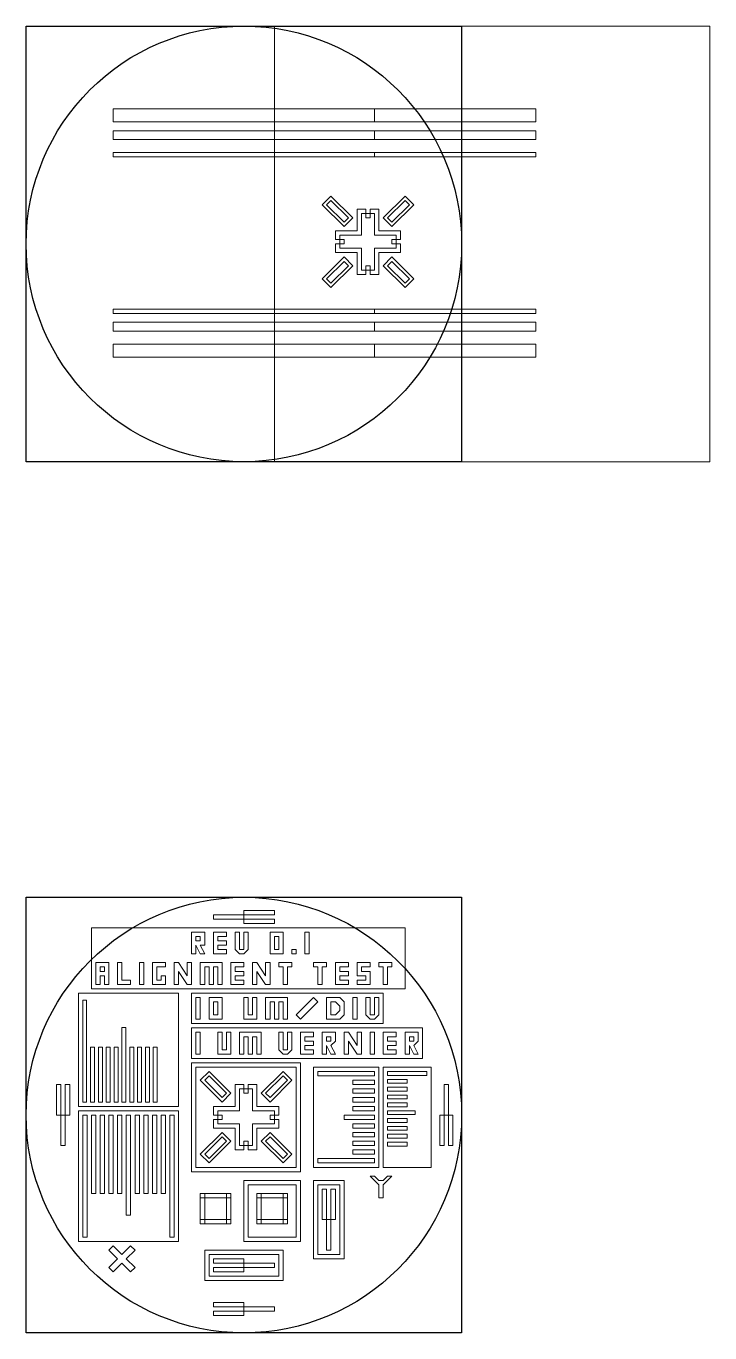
# Model space of a CAD drawing. Extents: x 0 to 3635, y 0 to 3500.
# Drawn here: x 0 to 785, y 2000 to 3500 of the extents above; entities that cross this region are included whole.
import ezdxf

# ---------------------------------------------------------------- set-up
doc = ezdxf.new("R2010")
doc.units = 13
doc.layers.get('0').update_dxf_attribs({"linetype": 'CONTINUOUS'})
doc.layers.add('Vernier 1', color=1, linetype='CONTINUOUS', lineweight=0)
doc.layers.add('Vernier 2', color=3, linetype='CONTINUOUS', lineweight=0)

msp = doc.modelspace()

# ---------------------------------------------------------------- linework, layer by layer
for p, q in [((0, 3500), (500, 3500)), ((0, 3000), (0, 3500)), ((500, 3500), (500, 3000)), ((500, 3000), (0, 3000)), ((0, 2500), (500, 2500)), ((0, 2000), (0, 2500)), ((500, 2500), (500, 2000)), ((500, 2000), (0, 2000))]:
    msp.add_line(p, q)
for centre in [(250, 3250), (250, 2250)]:
    msp.add_circle(centre, 250)
at = {"layer": 'Vernier 1'}
for p, q in [((0, 3500), (500, 3500)), ((0, 3000), (0, 3500)), ((500, 3500), (500, 3000)), ((400, 3405), (100, 3405)), ((100, 3405), (100, 3390)), ((400, 3390), (400, 3405)), ((100, 3390), (400, 3390)), ((400, 3380), (100, 3380)), ((100, 3380), (100, 3370)), ((400, 3370), (400, 3380)), ((100, 3370), (400, 3370)), ((400, 3355), (100, 3355)), ((100, 3355), (100, 3350)), ((100, 3350), (400, 3350)), ((400, 3350), (400, 3355)), ((350, 3300), (345, 3295)), ((370, 3280), (350, 3300)), ((435, 3300), (415, 3280)), ((440, 3295), (435, 3300)), ((345, 3295), (365, 3275)), ((385, 3260), (385, 3285)), ((385, 3285), (390, 3285)), ((390, 3285), (390, 3280)), ((395, 3280), (395, 3285)), ((395, 3285), (400, 3285)), ((400, 3285), (400, 3260)), ((420, 3275), (440, 3295)), ((365, 3275), (370, 3280)), ((390, 3280), (395, 3280)), ((415, 3280), (420, 3275)), ((360, 3260), (385, 3260)), ((360, 3255), (360, 3260)), ((365, 3255), (360, 3255)), ((365, 3250), (365, 3255)), ((400, 3260), (425, 3260)), ((425, 3255), (420, 3255)), ((420, 3255), (420, 3250)), ((425, 3260), (425, 3255)), ((360, 3245), (360, 3250)), ((360, 3250), (365, 3250)), ((385, 3245), (360, 3245)), ((385, 3220), (385, 3245)), ((425, 3245), (400, 3245)), ((400, 3245), (400, 3220)), ((420, 3250), (425, 3250)), ((425, 3250), (425, 3245)), ((345, 3210), (365, 3230)), ((370, 3225), (350, 3205)), ((365, 3230), (370, 3225)), ((395, 3225), (390, 3225)), ((390, 3225), (390, 3220)), ((395, 3220), (395, 3225)), ((420, 3230), (415, 3225)), ((415, 3225), (435, 3205)), ((440, 3210), (420, 3230)), ((350, 3205), (345, 3210)), ((390, 3220), (385, 3220)), ((400, 3220), (395, 3220)), ((435, 3205), (440, 3210)), ((100, 3175), (400, 3175)), ((100, 3170), (100, 3175)), ((400, 3170), (100, 3170)), ((400, 3175), (400, 3170)), ((400, 3160), (100, 3160)), ((100, 3160), (100, 3150)), ((100, 3150), (400, 3150)), ((400, 3150), (400, 3160)), ((100, 3135), (400, 3135)), ((100, 3120), (100, 3135)), ((400, 3135), (400, 3120)), ((400, 3120), (100, 3120)), ((500, 3000), (0, 3000)), ((250, 2485), (285, 2485)), ((250, 2480), (250, 2485)), ((285, 2480), (250, 2480)), ((250, 2475), (285, 2475)), ((250, 2470), (250, 2475)), ((285, 2485), (285, 2480)), ((285, 2475), (285, 2470)), ((285, 2470), (250, 2470)), ((60, 2390), (175, 2390)), ((60, 2260), (60, 2390)), ((175, 2390), (175, 2260)), ((190, 2390), (410, 2390)), ((190, 2355), (190, 2390)), ((200, 2385), (195, 2385)), ((195, 2385), (195, 2360)), ((200, 2360), (200, 2385)), ((225, 2385), (210, 2385)), ((210, 2385), (210, 2360)), ((225, 2360), (225, 2385)), ((250, 2385), (255, 2385)), ((250, 2385), (250, 2360)), ((255, 2385), (255, 2365)), ((265, 2385), (260, 2385)), ((260, 2365), (260, 2385)), ((265, 2360), (265, 2385)), ((275, 2385), (300, 2385)), ((275, 2360), (275, 2385)), ((300, 2385), (300, 2360)), ((310, 2365), (330, 2385)), ((330, 2385), (335, 2380)), ((345, 2385), (360, 2385)), ((345, 2360), (345, 2385)), ((360, 2385), (365, 2380)), ((380, 2385), (375, 2385)), ((375, 2385), (375, 2360)), ((380, 2360), (380, 2385)), ((395, 2385), (390, 2385)), ((390, 2385), (390, 2365)), ((395, 2365), (395, 2385)), ((405, 2385), (400, 2385)), ((400, 2385), (400, 2365)), ((405, 2365), (405, 2385)), ((410, 2390), (410, 2355)), ((220, 2380), (215, 2380)), ((215, 2380), (215, 2365)), ((220, 2365), (220, 2380)), ((280, 2380), (285, 2380)), ((280, 2380), (280, 2360)), ((285, 2360), (285, 2380)), ((290, 2380), (295, 2380)), ((290, 2380), (290, 2360)), ((295, 2380), (295, 2360)), ((335, 2380), (315, 2360)), ((350, 2380), (355, 2380)), ((350, 2365), (350, 2380)), ((355, 2380), (360, 2375)), ((360, 2370), (355, 2365)), ((360, 2375), (360, 2370)), ((365, 2380), (365, 2365)), ((410, 2355), (190, 2355)), ((195, 2360), (200, 2360)), ((210, 2360), (225, 2360)), ((215, 2365), (220, 2365)), ((250, 2360), (265, 2360)), ((255, 2365), (260, 2365)), ((280, 2360), (275, 2360)), ((290, 2360), (285, 2360)), ((300, 2360), (295, 2360)), ((315, 2360), (310, 2365)), ((360, 2360), (345, 2360)), ((355, 2365), (350, 2365)), ((365, 2365), (360, 2360)), ((375, 2360), (380, 2360)), ((390, 2365), (395, 2360)), ((400, 2365), (395, 2365)), ((395, 2360), (400, 2360)), ((400, 2360), (405, 2365)), ((190, 2310), (315, 2310)), ((190, 2185), (190, 2310)), ((315, 2310), (315, 2185)), ((210, 2295), (205, 2290)), ((230, 2275), (210, 2295)), ((295, 2295), (275, 2275)), ((300, 2290), (295, 2295)), ((335, 2300), (400, 2300)), ((335, 2295), (335, 2300)), ((400, 2295), (335, 2295)), ((400, 2300), (400, 2295)), ((410, 2190), (410, 2305)), ((410, 2305), (465, 2305)), ((465, 2305), (465, 2190)), ((40, 2285), (35, 2285)), ((35, 2285), (35, 2250)), ((40, 2250), (40, 2285)), ((45, 2285), (50, 2285)), ((45, 2250), (45, 2285)), ((50, 2285), (50, 2250)), ((205, 2290), (225, 2270)), ((245, 2255), (245, 2280)), ((245, 2280), (250, 2280)), ((250, 2280), (250, 2275)), ((255, 2275), (255, 2280)), ((255, 2280), (260, 2280)), ((260, 2280), (260, 2255)), ((280, 2270), (300, 2290)), ((400, 2290), (375, 2290)), ((375, 2290), (375, 2285)), ((375, 2285), (400, 2285)), ((400, 2280), (375, 2280)), ((375, 2280), (375, 2275)), ((400, 2285), (400, 2290)), ((400, 2275), (400, 2280)), ((225, 2270), (230, 2275)), ((250, 2275), (255, 2275)), ((275, 2275), (280, 2270)), ((375, 2275), (400, 2275)), ((400, 2270), (375, 2270)), ((375, 2270), (375, 2265)), ((375, 2265), (400, 2265)), ((400, 2265), (400, 2270)), ((35, 2250), (40, 2250)), ((50, 2250), (45, 2250)), ((175, 2260), (60, 2260)), ((65, 2250), (70, 2250)), ((65, 2110), (65, 2250)), ((70, 2250), (70, 2110)), ((75, 2250), (80, 2250)), ((75, 2160), (75, 2250)), ((80, 2250), (80, 2160)), ((85, 2250), (90, 2250)), ((85, 2160), (85, 2250)), ((90, 2250), (90, 2160)), ((95, 2250), (95, 2250)), ((95, 2250), (95, 2250)), ((95, 2250), (95, 2250)), ((95, 2250), (95, 2250)), ((95, 2250), (100, 2250)), ((95, 2160), (95, 2250)), ((100, 2250), (100, 2160)), ((105, 2250), (110, 2250)), ((105, 2160), (105, 2250)), ((110, 2250), (110, 2160)), ((115, 2250), (120, 2250)), ((115, 2135), (115, 2250)), ((120, 2250), (120, 2135)), ((125, 2250), (130, 2250)), ((125, 2160), (125, 2250)), ((130, 2250), (130, 2160)), ((135, 2250), (140, 2250)), ((135, 2160), (135, 2250)), ((140, 2250), (140, 2160)), ((145, 2250), (150, 2250)), ((145, 2160), (145, 2250)), ((150, 2250), (150, 2160)), ((155, 2250), (160, 2250)), ((155, 2160), (155, 2250)), ((160, 2250), (160, 2160)), ((165, 2250), (170, 2250)), ((165, 2110), (165, 2250)), ((170, 2250), (170, 2110)), ((220, 2255), (245, 2255)), ((220, 2250), (220, 2255)), ((225, 2250), (220, 2250)), ((225, 2245), (225, 2250)), ((260, 2255), (285, 2255)), ((285, 2250), (280, 2250)), ((280, 2250), (280, 2245)), ((285, 2255), (285, 2250)), ((400, 2250), (365, 2250)), ((365, 2250), (365, 2245)), ((400, 2260), (375, 2260)), ((375, 2260), (375, 2255)), ((375, 2255), (400, 2255)), ((400, 2255), (400, 2260)), ((400, 2245), (400, 2250)), ((475, 2250), (480, 2250)), ((475, 2215), (475, 2250)), ((480, 2250), (480, 2215)), ((485, 2250), (490, 2250)), ((485, 2215), (485, 2250)), ((490, 2250), (490, 2215)), ((220, 2240), (220, 2245)), ((220, 2245), (225, 2245)), ((245, 2240), (220, 2240)), ((245, 2215), (245, 2240)), ((285, 2240), (260, 2240)), ((260, 2240), (260, 2215)), ((280, 2245), (285, 2245)), ((285, 2245), (285, 2240)), ((365, 2245), (400, 2245)), ((400, 2240), (375, 2240)), ((375, 2240), (375, 2235)), ((375, 2235), (400, 2235)), ((400, 2235), (400, 2240)), ((205, 2205), (225, 2225)), ((230, 2220), (210, 2200)), ((225, 2225), (230, 2220)), ((255, 2220), (250, 2220)), ((250, 2220), (250, 2215)), ((255, 2215), (255, 2220)), ((280, 2225), (275, 2220)), ((275, 2220), (295, 2200)), ((300, 2205), (280, 2225)), ((400, 2230), (375, 2230)), ((375, 2230), (375, 2225)), ((375, 2225), (400, 2225)), ((400, 2220), (375, 2220)), ((375, 2220), (375, 2215)), ((400, 2225), (400, 2230)), ((400, 2215), (400, 2220)), ((210, 2200), (205, 2205)), ((250, 2215), (245, 2215)), ((260, 2215), (255, 2215)), ((295, 2200), (300, 2205)), ((375, 2215), (400, 2215)), ((400, 2210), (375, 2210)), ((375, 2210), (375, 2205)), ((375, 2205), (400, 2205)), ((400, 2205), (400, 2210)), ((480, 2215), (475, 2215)), ((490, 2215), (485, 2215)), ((400, 2200), (335, 2200)), ((335, 2200), (335, 2195)), ((335, 2195), (400, 2195)), ((400, 2195), (400, 2200)), ((465, 2190), (410, 2190)), ((315, 2185), (190, 2185)), ((330, 2175), (365, 2175)), ((330, 2085), (330, 2175)), ((365, 2175), (365, 2085)), ((395, 2180), (405, 2170)), ((400, 2180), (395, 2180)), ((405, 2175), (400, 2180)), ((410, 2175), (405, 2175)), ((410, 2170), (420, 2180)), ((415, 2180), (410, 2175)), ((420, 2180), (415, 2180)), ((80, 2160), (75, 2160)), ((90, 2160), (85, 2160)), ((100, 2160), (95, 2160)), ((110, 2160), (105, 2160)), ((130, 2160), (125, 2160)), ((140, 2160), (135, 2160)), ((150, 2160), (145, 2160)), ((160, 2160), (155, 2160)), ((200, 2155), (200, 2160)), ((200, 2160), (235, 2160)), ((235, 2160), (235, 2155)), ((340, 2165), (345, 2165)), ((340, 2130), (340, 2165)), ((345, 2165), (345, 2130)), ((350, 2165), (355, 2165)), ((350, 2130), (350, 2165)), ((355, 2165), (355, 2130)), ((405, 2170), (405, 2155)), ((410, 2155), (410, 2170)), ((235, 2155), (200, 2155)), ((405, 2155), (410, 2155)), ((120, 2135), (115, 2135)), ((200, 2130), (235, 2130)), ((200, 2125), (200, 2130)), ((235, 2130), (235, 2125)), ((265, 2130), (300, 2130)), ((265, 2125), (265, 2130)), ((300, 2130), (300, 2125)), ((345, 2130), (340, 2130)), ((355, 2130), (350, 2130)), ((235, 2125), (200, 2125)), ((300, 2125), (265, 2125)), ((70, 2110), (65, 2110)), ((95, 2095), (100, 2100)), ((100, 2100), (110, 2090)), ((110, 2090), (120, 2100)), ((120, 2100), (125, 2095)), ((170, 2110), (165, 2110)), ((105, 2085), (95, 2095)), ((95, 2075), (105, 2085)), ((125, 2095), (115, 2085)), ((115, 2085), (125, 2075)), ((205, 2095), (295, 2095)), ((205, 2060), (205, 2095)), ((215, 2085), (250, 2085)), ((215, 2080), (215, 2085)), ((250, 2085), (250, 2080)), ((295, 2095), (295, 2060)), ((365, 2085), (330, 2085)), ((100, 2070), (95, 2075)), ((110, 2080), (100, 2070)), ((120, 2070), (110, 2080)), ((125, 2075), (120, 2070)), ((250, 2080), (215, 2080)), ((215, 2075), (250, 2075)), ((215, 2070), (215, 2075)), ((250, 2070), (215, 2070)), ((250, 2075), (250, 2070)), ((295, 2060), (205, 2060)), ((215, 2035), (250, 2035)), ((215, 2030), (215, 2035)), ((250, 2030), (215, 2030)), ((215, 2020), (215, 2025)), ((215, 2025), (250, 2025)), ((250, 2035), (250, 2030)), ((250, 2025), (250, 2020)), ((250, 2020), (215, 2020))]:
    msp.add_line(p, q, dxfattribs=at)
at = {"layer": 'Vernier 1', "color": 1}
for p, q in [((255, 2170), (310, 2170)), ((255, 2110), (255, 2170)), ((265, 2160), (300, 2160)), ((265, 2155), (265, 2160)), ((300, 2160), (300, 2155)), ((310, 2170), (310, 2110)), ((300, 2155), (265, 2155)), ((310, 2110), (255, 2110))]:
    msp.add_line(p, q, dxfattribs=at)
at = {"layer": 'Vernier 2'}
for p, q in [((285, 3500), (785, 3500)), ((285, 3000), (285, 3500)), ((785, 3500), (785, 3000)), ((400, 3405), (585, 3405)), ((400, 3390), (400, 3405)), ((585, 3405), (585, 3390)), ((585, 3390), (400, 3390)), ((400, 3380), (585, 3380)), ((400, 3370), (400, 3380)), ((585, 3380), (585, 3370)), ((585, 3370), (400, 3370)), ((400, 3355), (585, 3355)), ((400, 3350), (400, 3355)), ((585, 3350), (400, 3350)), ((585, 3355), (585, 3350)), ((340, 3295), (350, 3305)), ((350, 3305), (375, 3280)), ((435, 3305), (410, 3280)), ((445, 3295), (435, 3305)), ((365, 3270), (340, 3295)), ((380, 3265), (380, 3290)), ((380, 3290), (390, 3290)), ((390, 3290), (390, 3285)), ((390, 3285), (395, 3285)), ((395, 3285), (395, 3290)), ((395, 3290), (405, 3290)), ((405, 3290), (405, 3265)), ((420, 3270), (445, 3295)), ((375, 3280), (365, 3270)), ((410, 3280), (420, 3270)), ((355, 3265), (380, 3265)), ((355, 3265), (355, 3255)), ((355, 3255), (360, 3255)), ((360, 3255), (360, 3250)), ((405, 3265), (430, 3265)), ((425, 3250), (425, 3255)), ((425, 3255), (430, 3255)), ((430, 3255), (430, 3265)), ((360, 3250), (355, 3250)), ((355, 3250), (355, 3240)), ((380, 3240), (355, 3240)), ((380, 3215), (380, 3240)), ((430, 3240), (405, 3240)), ((405, 3240), (405, 3215)), ((430, 3250), (425, 3250)), ((430, 3240), (430, 3250)), ((340, 3210), (365, 3235)), ((375, 3225), (350, 3200)), ((365, 3235), (375, 3225)), ((420, 3235), (410, 3225)), ((410, 3225), (435, 3200)), ((445, 3210), (420, 3235)), ((350, 3200), (340, 3210)), ((380, 3215), (390, 3215)), ((390, 3215), (390, 3220)), ((390, 3220), (395, 3220)), ((395, 3220), (395, 3215)), ((395, 3215), (405, 3215)), ((435, 3200), (445, 3210)), ((400, 3175), (585, 3175)), ((400, 3170), (400, 3175)), ((585, 3170), (400, 3170)), ((585, 3175), (585, 3170)), ((585, 3160), (400, 3160)), ((400, 3160), (400, 3150)), ((400, 3150), (585, 3150)), ((585, 3150), (585, 3160)), ((400, 3135), (585, 3135)), ((400, 3120), (400, 3135)), ((585, 3135), (585, 3120)), ((585, 3120), (400, 3120)), ((785, 3000), (285, 3000)), ((250, 2480), (215, 2480)), ((215, 2480), (215, 2475)), ((215, 2475), (250, 2475)), ((250, 2475), (250, 2480)), ((75, 2395), (75, 2465)), ((75, 2465), (435, 2465)), ((190, 2435), (190, 2460)), ((190, 2460), (205, 2460)), ((205, 2460), (205, 2445)), ((215, 2460), (215, 2435)), ((230, 2460), (215, 2460)), ((230, 2455), (230, 2460)), ((240, 2460), (240, 2440)), ((245, 2460), (240, 2460)), ((245, 2440), (245, 2460)), ((255, 2460), (250, 2460)), ((250, 2460), (250, 2440)), ((255, 2440), (255, 2460)), ((280, 2460), (280, 2435)), ((295, 2460), (280, 2460)), ((295, 2435), (295, 2460)), ((325, 2460), (320, 2460)), ((320, 2460), (320, 2435)), ((325, 2435), (325, 2460)), ((435, 2465), (435, 2395)), ((200, 2455), (195, 2455)), ((195, 2455), (195, 2450)), ((195, 2450), (200, 2450)), ((200, 2435), (195, 2445)), ((195, 2445), (195, 2435)), ((200, 2450), (200, 2455)), ((205, 2445), (200, 2445)), ((200, 2445), (205, 2435)), ((220, 2450), (220, 2455)), ((220, 2455), (230, 2455)), ((230, 2450), (220, 2450)), ((220, 2440), (220, 2445)), ((220, 2445), (230, 2445)), ((230, 2445), (230, 2450)), ((285, 2455), (285, 2440)), ((290, 2455), (285, 2455)), ((290, 2440), (290, 2455)), ((195, 2435), (190, 2435)), ((205, 2435), (200, 2435)), ((215, 2435), (230, 2435)), ((230, 2440), (220, 2440)), ((230, 2435), (230, 2440)), ((240, 2440), (245, 2435)), ((250, 2440), (245, 2440)), ((245, 2435), (250, 2435)), ((250, 2435), (255, 2440)), ((280, 2435), (295, 2435)), ((285, 2440), (290, 2440)), ((305, 2440), (305, 2435)), ((310, 2440), (305, 2440)), ((305, 2435), (310, 2435)), ((310, 2435), (310, 2440)), ((320, 2435), (325, 2435)), ((80, 2400), (80, 2425)), ((80, 2425), (95, 2425)), ((85, 2420), (85, 2415)), ((85, 2420), (90, 2420)), ((85, 2415), (90, 2415)), ((90, 2415), (90, 2420)), ((90, 2420), (90, 2420)), ((95, 2425), (95, 2400)), ((105, 2425), (105, 2400)), ((110, 2425), (105, 2425)), ((110, 2405), (110, 2425)), ((130, 2425), (135, 2425)), ((130, 2400), (130, 2425)), ((135, 2425), (135, 2400)), ((145, 2425), (145, 2400)), ((160, 2425), (145, 2425)), ((150, 2405), (150, 2420)), ((150, 2420), (160, 2420)), ((160, 2420), (160, 2425)), ((170, 2400), (170, 2425)), ((170, 2425), (175, 2425)), ((175, 2425), (185, 2410)), ((185, 2400), (175, 2415)), ((175, 2415), (175, 2400)), ((185, 2410), (185, 2425)), ((185, 2425), (190, 2425)), ((190, 2425), (190, 2400)), ((200, 2400), (200, 2425)), ((200, 2425), (225, 2425)), ((210, 2420), (205, 2420)), ((205, 2420), (205, 2400)), ((210, 2400), (210, 2420)), ((220, 2420), (215, 2420)), ((215, 2420), (215, 2400)), ((220, 2400), (220, 2420)), ((225, 2425), (225, 2400)), ((235, 2400), (235, 2425)), ((235, 2425), (250, 2425)), ((250, 2420), (240, 2420)), ((240, 2420), (240, 2415)), ((240, 2415), (250, 2415)), ((250, 2425), (250, 2420)), ((250, 2415), (250, 2410)), ((260, 2400), (260, 2425)), ((260, 2425), (265, 2425)), ((265, 2425), (275, 2410)), ((265, 2425), (265, 2425)), ((275, 2400), (265, 2415)), ((265, 2415), (265, 2400)), ((275, 2410), (275, 2425)), ((275, 2425), (280, 2425)), ((280, 2425), (280, 2400)), ((290, 2425), (290, 2420)), ((305, 2425), (290, 2425)), ((290, 2420), (295, 2420)), ((295, 2420), (295, 2400)), ((300, 2400), (300, 2420)), ((300, 2420), (305, 2420)), ((305, 2420), (305, 2425)), ((330, 2425), (330, 2420)), ((345, 2425), (330, 2425)), ((330, 2420), (335, 2420)), ((335, 2420), (335, 2400)), ((340, 2400), (340, 2420)), ((340, 2420), (345, 2420)), ((345, 2420), (345, 2425)), ((355, 2425), (355, 2400)), ((370, 2425), (355, 2425)), ((360, 2415), (360, 2420)), ((360, 2420), (370, 2420)), ((370, 2415), (360, 2415)), ((370, 2420), (370, 2425)), ((370, 2410), (370, 2415)), ((380, 2425), (380, 2410)), ((395, 2425), (380, 2425)), ((385, 2420), (385, 2415)), ((385, 2420), (395, 2420)), ((395, 2415), (385, 2415)), ((395, 2420), (395, 2425)), ((395, 2400), (395, 2415)), ((405, 2425), (405, 2420)), ((420, 2425), (405, 2425)), ((405, 2420), (410, 2420)), ((410, 2420), (410, 2400)), ((415, 2400), (415, 2420)), ((415, 2420), (420, 2420)), ((420, 2420), (420, 2425)), ((420, 2420), (420, 2420)), ((85, 2400), (80, 2400)), ((90, 2410), (85, 2410)), ((85, 2410), (85, 2400)), ((90, 2400), (90, 2410)), ((95, 2400), (90, 2400)), ((105, 2400), (120, 2400)), ((120, 2405), (110, 2405)), ((120, 2400), (120, 2405)), ((135, 2400), (130, 2400)), ((145, 2400), (160, 2400)), ((155, 2405), (150, 2405)), ((160, 2410), (155, 2410)), ((155, 2410), (155, 2405)), ((160, 2400), (160, 2410)), ((175, 2400), (170, 2400)), ((190, 2400), (185, 2400)), ((205, 2400), (200, 2400)), ((215, 2400), (210, 2400)), ((225, 2400), (220, 2400)), ((250, 2400), (235, 2400)), ((250, 2410), (240, 2410)), ((240, 2410), (240, 2405)), ((240, 2405), (250, 2405)), ((250, 2405), (250, 2400)), ((265, 2400), (260, 2400)), ((280, 2400), (275, 2400)), ((295, 2400), (300, 2400)), ((335, 2400), (340, 2400)), ((355, 2400), (370, 2400)), ((360, 2405), (360, 2410)), ((360, 2410), (370, 2410)), ((370, 2405), (360, 2405)), ((370, 2400), (370, 2405)), ((380, 2410), (390, 2410)), ((380, 2405), (380, 2400)), ((390, 2405), (380, 2405)), ((380, 2400), (395, 2400)), ((390, 2410), (390, 2405)), ((410, 2400), (415, 2400)), ((435, 2395), (75, 2395)), ((65, 2382), (69.5, 2382)), ((65, 2265), (65, 2382)), ((69.5, 2382), (69.5, 2265)), ((114.5, 2350.5), (110, 2350.5)), ((110, 2350.5), (110, 2265)), ((114.5, 2265), (114.5, 2350.5)), ((190, 2350), (455, 2350)), ((190, 2315), (190, 2350)), ((195, 2345), (195, 2320)), ((195, 2345), (200, 2345)), ((200, 2345), (200, 2320)), ((220, 2345), (220, 2320)), ((225, 2345), (220, 2345)), ((225, 2325), (225, 2345)), ((235, 2345), (230, 2345)), ((230, 2345), (230, 2325)), ((235, 2320), (235, 2345)), ((245, 2345), (245, 2320)), ((245, 2345), (270, 2345)), ((255, 2340), (250, 2340)), ((250, 2340), (250, 2320)), ((255, 2320), (255, 2340)), ((265, 2340), (260, 2340)), ((260, 2340), (260, 2320)), ((265, 2320), (265, 2340)), ((270, 2345), (270, 2320)), ((290, 2345), (290, 2325)), ((295, 2345), (290, 2345)), ((295, 2325), (295, 2345)), ((305, 2345), (300, 2345)), ((300, 2345), (300, 2325)), ((305, 2325), (305, 2345)), ((315, 2345), (315, 2320)), ((330, 2345), (315, 2345)), ((320, 2335), (320, 2340)), ((320, 2340), (330, 2340)), ((330, 2340), (330, 2345)), ((340, 2320), (340, 2345)), ((340, 2345), (355, 2345)), ((345, 2335), (345, 2340)), ((345, 2340), (350, 2340)), ((350, 2340), (350, 2335)), ((355, 2345), (355, 2335)), ((365, 2320), (365, 2345)), ((365, 2345), (370, 2345)), ((370, 2345), (380, 2330)), ((380, 2345), (385, 2345)), ((380, 2330), (380, 2345)), ((385, 2345), (385, 2320)), ((395, 2320), (395, 2345)), ((395, 2345), (400, 2345)), ((400, 2345), (400, 2320)), ((410, 2345), (410, 2320)), ((425, 2345), (410, 2345)), ((415, 2335), (415, 2340)), ((415, 2340), (425, 2340)), ((425, 2340), (425, 2345)), ((435, 2320), (435, 2345)), ((435, 2345), (450, 2345)), ((440, 2335), (440, 2340)), ((440, 2340), (445, 2340)), ((445, 2340), (445, 2335)), ((450, 2345), (450, 2335)), ((455, 2350), (455, 2315)), ((74, 2328), (78.5, 2328)), ((74, 2265), (74, 2328)), ((78.5, 2328), (78.5, 2265)), ((83, 2328), (87.5, 2328)), ((83, 2265), (83, 2328)), ((87.5, 2328), (87.5, 2265)), ((92, 2328), (96.5, 2328)), ((92, 2265), (92, 2328)), ((96.5, 2328), (96.5, 2265)), ((101, 2328), (105.5, 2328)), ((101, 2265), (101, 2328)), ((105.5, 2328), (105.5, 2265)), ((119, 2328), (123.5, 2328)), ((119, 2265), (119, 2328)), ((123.5, 2328), (123.5, 2265)), ((128, 2328), (132.5, 2328)), ((128, 2265), (128, 2328)), ((132.5, 2328), (132.5, 2265)), ((137, 2328), (141.5, 2328)), ((137, 2265), (137, 2328)), ((141.5, 2328), (141.5, 2265)), ((146, 2328), (150.5, 2328)), ((146, 2265), (146, 2328)), ((150.5, 2328), (150.5, 2265)), ((230, 2325), (225, 2325)), ((290, 2325), (295, 2320)), ((300, 2325), (295, 2325)), ((300, 2320), (305, 2325)), ((330, 2335), (320, 2335)), ((320, 2325), (320, 2330)), ((320, 2330), (330, 2330)), ((330, 2325), (320, 2325)), ((330, 2330), (330, 2335)), ((330, 2320), (330, 2325)), ((350, 2335), (345, 2335)), ((350, 2320), (345, 2330)), ((345, 2330), (345, 2320)), ((355, 2335), (350, 2330)), ((350, 2330), (355, 2320)), ((370, 2335), (370, 2320)), ((380, 2320), (370, 2335)), ((425, 2335), (415, 2335)), ((415, 2325), (415, 2330)), ((415, 2330), (425, 2330)), ((425, 2325), (415, 2325)), ((425, 2330), (425, 2335)), ((425, 2320), (425, 2325)), ((445, 2335), (440, 2335)), ((445, 2320), (440, 2330)), ((440, 2330), (440, 2320)), ((450, 2335), (445, 2330)), ((445, 2330), (450, 2320)), ((455, 2315), (190, 2315)), ((195, 2320), (200, 2320)), ((220, 2320), (235, 2320)), ((245, 2320), (250, 2320)), ((260, 2320), (255, 2320)), ((270, 2320), (265, 2320)), ((295, 2320), (300, 2320)), ((315, 2320), (330, 2320)), ((345, 2320), (340, 2320)), ((355, 2320), (350, 2320)), ((370, 2320), (365, 2320)), ((385, 2320), (380, 2320)), ((400, 2320), (395, 2320)), ((410, 2320), (425, 2320)), ((440, 2320), (435, 2320)), ((450, 2320), (445, 2320)), ((195, 2305), (195, 2190)), ((310, 2305), (195, 2305)), ((200, 2290), (210, 2300)), ((210, 2300), (235, 2275)), ((295, 2300), (270, 2275)), ((305, 2290), (295, 2300)), ((310, 2190), (310, 2305)), ((330, 2305), (405, 2305)), ((330, 2190), (330, 2305)), ((405, 2305), (405, 2190)), ((415, 2300), (460, 2300)), ((415, 2295.5), (415, 2300)), ((460, 2295.5), (415, 2295.5)), ((460, 2300), (460, 2295.5)), ((225, 2265), (200, 2290)), ((240, 2260), (240, 2285)), ((240, 2285), (250, 2285)), ((250, 2285), (250, 2280)), ((250, 2280), (255, 2280)), ((255, 2280), (255, 2285)), ((255, 2285), (265, 2285)), ((265, 2285), (265, 2260)), ((280, 2265), (305, 2290)), ((415, 2291), (437.5, 2291)), ((415, 2286.5), (415, 2291)), ((437.5, 2286.5), (415, 2286.5)), ((415, 2282), (437.5, 2282)), ((415, 2277.5), (415, 2282)), ((437.5, 2291), (437.5, 2286.5)), ((437.5, 2282), (437.5, 2277.5)), ((485, 2285), (480, 2285)), ((480, 2285), (480, 2250)), ((485, 2250), (485, 2285)), ((69.5, 2265), (65, 2265)), ((78.5, 2265), (74, 2265)), ((87.5, 2265), (83, 2265)), ((96.5, 2265), (92, 2265)), ((105.5, 2265), (101, 2265)), ((110, 2265), (114.5, 2265)), ((123.5, 2265), (119, 2265)), ((132.5, 2265), (128, 2265)), ((141.5, 2265), (137, 2265)), ((150.5, 2265), (146, 2265)), ((235, 2275), (225, 2265)), ((270, 2275), (280, 2265)), ((437.5, 2277.5), (415, 2277.5)), ((415, 2273), (437.5, 2273)), ((415, 2268.5), (415, 2273)), ((437.5, 2268.5), (415, 2268.5)), ((437.5, 2273), (437.5, 2268.5)), ((40, 2250), (45, 2250)), ((40, 2215), (40, 2250)), ((45, 2250), (45, 2215)), ((60, 2105), (60, 2255)), ((60, 2255), (175, 2255)), ((175, 2255), (175, 2105)), ((215, 2260), (240, 2260)), ((215, 2260), (215, 2250)), ((215, 2250), (220, 2250)), ((220, 2250), (220, 2245)), ((265, 2260), (290, 2260)), ((285, 2245), (285, 2250)), ((285, 2250), (290, 2250)), ((290, 2250), (290, 2260)), ((415, 2264), (437.5, 2264)), ((415, 2259.5), (415, 2264)), ((437.5, 2259.5), (415, 2259.5)), ((415, 2255), (446.5, 2255)), ((415, 2250.5), (415, 2255)), ((446.5, 2250.5), (415, 2250.5)), ((437.5, 2264), (437.5, 2259.5)), ((446.5, 2255), (446.5, 2250.5)), ((480, 2250), (485, 2250)), ((220, 2245), (215, 2245)), ((215, 2245), (215, 2235)), ((240, 2235), (215, 2235)), ((240, 2210), (240, 2235)), ((290, 2235), (265, 2235)), ((265, 2235), (265, 2210)), ((290, 2245), (285, 2245)), ((290, 2235), (290, 2245)), ((415, 2246), (437.5, 2246)), ((415, 2241.5), (415, 2246)), ((437.5, 2241.5), (415, 2241.5)), ((415, 2237), (437.5, 2237)), ((415, 2232.5), (415, 2237)), ((437.5, 2246), (437.5, 2241.5)), ((437.5, 2237), (437.5, 2232.5)), ((200, 2205), (225, 2230)), ((235, 2220), (210, 2195)), ((225, 2230), (235, 2220)), ((280, 2230), (270, 2220)), ((270, 2220), (295, 2195)), ((305, 2205), (280, 2230)), ((437.5, 2232.5), (415, 2232.5)), ((415, 2228), (437.5, 2228)), ((415, 2223.5), (415, 2228)), ((437.5, 2223.5), (415, 2223.5)), ((437.5, 2228), (437.5, 2223.5)), ((45, 2215), (40, 2215)), ((210, 2195), (200, 2205)), ((240, 2210), (250, 2210)), ((250, 2210), (250, 2215)), ((250, 2215), (255, 2215)), ((255, 2215), (255, 2210)), ((255, 2210), (265, 2210)), ((295, 2195), (305, 2205)), ((415, 2219), (437.5, 2219)), ((415, 2214.5), (415, 2219)), ((437.5, 2214.5), (415, 2214.5)), ((437.5, 2219), (437.5, 2214.5)), ((195, 2190), (310, 2190)), ((405, 2190), (330, 2190)), ((250, 2175), (315, 2175)), ((250, 2105), (250, 2175)), ((315, 2175), (315, 2105)), ((200, 2160), (205, 2160)), ((200, 2125), (200, 2160)), ((205, 2160), (205, 2125)), ((230, 2160), (235, 2160)), ((230, 2125), (230, 2160)), ((235, 2160), (235, 2125)), ((265, 2160), (270, 2160)), ((265, 2125), (265, 2160)), ((270, 2160), (270, 2125)), ((295, 2160), (300, 2160)), ((295, 2125), (295, 2160)), ((300, 2160), (300, 2125)), ((335, 2170), (360, 2170)), ((335, 2090), (335, 2170)), ((360, 2170), (360, 2090)), ((345, 2130), (350, 2130)), ((345, 2095), (345, 2130)), ((350, 2130), (350, 2095)), ((205, 2125), (200, 2125)), ((235, 2125), (230, 2125)), ((270, 2125), (265, 2125)), ((300, 2125), (295, 2125)), ((175, 2105), (60, 2105)), ((315, 2105), (250, 2105)), ((210, 2090), (290, 2090)), ((210, 2090), (210, 2065)), ((290, 2065), (290, 2090)), ((360, 2090), (335, 2090)), ((350, 2095), (345, 2095)), ((250, 2080), (285, 2080)), ((250, 2075), (250, 2080)), ((285, 2075), (250, 2075)), ((285, 2080), (285, 2075)), ((210, 2065), (290, 2065)), ((250, 2030), (285, 2030)), ((250, 2025), (250, 2030)), ((285, 2025), (250, 2025)), ((285, 2030), (285, 2025))]:
    msp.add_line(p, q, dxfattribs=at)

doc.saveas('drawing.dxf')
